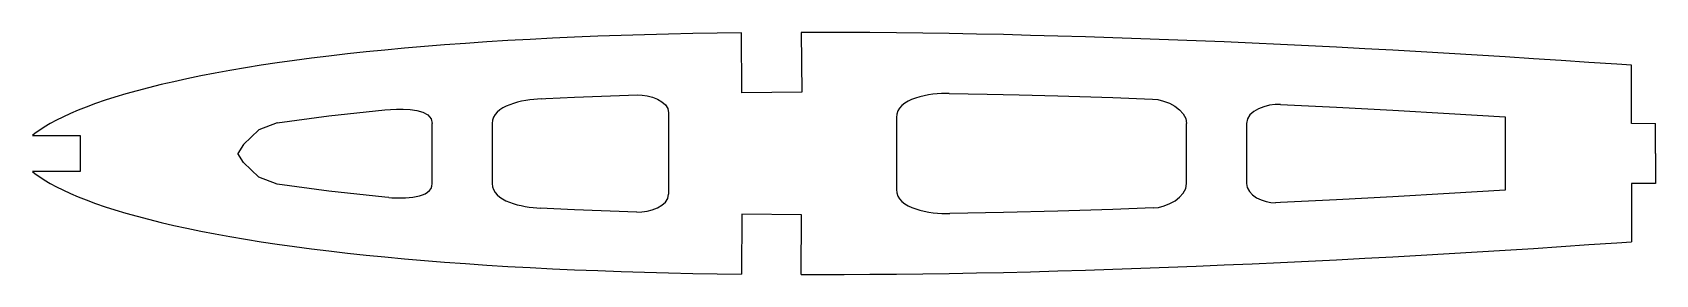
# Model space of a CAD drawing. Header units: inches. Extents: x 21 to 157, y -133 to -112.
import ezdxf

# ---------------------------------------------------------------- set-up
doc = ezdxf.new("R2010")
doc.units = ezdxf.units.IN
doc.header["$MEASUREMENT"] = 0
doc.layers.add('7', color=7, linetype='Continuous')

msp = doc.modelspace()

# ---------------------------------------------------------------- linework, layer by layer
for p, q in [((155.02, -120.1), (155.02, -115.23)), ((64.34, -118.01), (66.74, -117.89)), ((101.18, -117.65), (103.87, -117.71)), ((74.59, -119.2), (74.59, -126)), ((54.85, -125.1), (54.85, -120.1)), ((59.85, -120.1), (59.85, -125.1)), ((93.61, -119.6), (93.61, -125.6)), ((117.85, -125.1), (117.85, -120.1)), ((122.85, -120.1), (122.85, -125.1)), ((144.46, -119.53), (144.46, -125.66)), ((157.02, -120.12), (155.02, -120.1)), ((157.02, -122.6), (157.02, -120.1)), ((157.02, -122.6), (157.02, -125.1)), ((157.02, -125.1), (155.02, -125.1)), ((155.02, -125.1), (155.02, -129.97))]:
    msp.add_line(p, q)
for points in [[(66.74, -117.89), (71.98, -117.71)], [(98.03, -117.58), (101.18, -117.65)], [(103.87, -117.71), (107.1, -117.79), (111.69, -117.93), (114.99, -118.05)], [(41.89, -120.03), (46.22, -119.46), (50.88, -118.96), (51.36, -118.92)], [(63.94, -118.03), (64.34, -118.01)], [(74.59, -119.2), (74.59, -124.31)], [(125.68, -118.5), (130.38, -118.73), (135.08, -118.98), (139.78, -119.25), (144.46, -119.53), (144.46, -119.53)], [(41.89, -120.03), (40.37, -120.62), (39.08, -121.85), (38.61, -122.6)], [(41.89, -125.17), (40.37, -124.58), (39.08, -123.35), (38.61, -122.6)], [(51.22, -126.27), (50.88, -126.24), (46.22, -125.74), (41.89, -125.17)], [(144.46, -125.66), (144.46, -125.66), (139.78, -125.94), (135.08, -126.21), (130.38, -126.47), (125.68, -126.7), (125.28, -126.72)], [(71.94, -127.49), (66.74, -127.31), (63.87, -127.16)], [(115.05, -127.15), (111.69, -127.27), (107.1, -127.41), (102.55, -127.52), (98.07, -127.61)]]:
    msp.add_lwpolyline(points)
for points in [[(71.98, -117.71), (72.98, -117.67), (74.59, -118.2), (74.59, -119.2)], [(98.03, -117.58), (96.42, -117.55), (93.61, -117.98), (93.61, -119.6)], [(51.36, -118.92), (52.58, -118.81), (54.85, -118.87), (54.85, -120.1)], [(63.94, -118.03), (62.41, -118.11), (59.85, -118.57), (59.85, -120.1)], [(114.99, -118.05), (116.16, -118.09), (117.85, -118.93), (117.85, -120.1)], [(125.68, -118.5), (124.6, -118.44), (122.85, -119.01), (122.85, -120.1)], [(51.22, -126.27), (52.48, -126.38), (54.85, -126.37), (54.85, -125.1)], [(59.85, -125.1), (59.85, -126.61), (62.36, -127.09), (63.87, -127.16)], [(71.94, -127.49), (72.96, -127.53), (74.59, -127.01), (74.59, -126)], [(93.61, -125.6), (93.61, -127.23), (96.44, -127.65), (98.07, -127.61)], [(115.05, -127.15), (116.21, -127.11), (117.85, -126.25), (117.85, -125.1)], [(122.85, -125.1), (122.85, -126.07), (124.31, -126.76), (125.28, -126.72)]]:
    msp.add_open_spline(points, degree=3)
at = {"layer": '7', "linetype": 'Continuous'}
for points in [[(85.67, -112.49), (85.71, -117.49), (80.71, -117.52), (80.67, -112.52)], [(155.02, -115.23), (153.77, -115.14), (151.45, -114.99), (149.13, -114.83), (146.81, -114.68), (144.46, -114.53), (142.12, -114.39), (139.78, -114.25), (137.43, -114.12), (135.08, -113.98), (132.73, -113.85), (130.38, -113.73), (128.03, -113.61), (125.68, -113.5), (123.34, -113.39), (121, -113.28), (118.66, -113.19), (116.34, -113.1), (114.02, -113.01), (111.69, -112.93), (109.4, -112.86), (107.1, -112.79), (104.81, -112.73), (102.55, -112.67), (100.29, -112.62), (98.03, -112.58), (95.82, -112.55), (93.61, -112.52), (91.4, -112.5), (89.24, -112.49), (87.08, -112.49), (85.67, -112.49)], [(80.67, -112.53), (78.64, -112.55), (76.62, -112.59), (74.59, -112.63), (72.57, -112.68), (70.62, -112.74), (68.68, -112.81), (66.74, -112.89), (64.88, -112.97), (63.02, -113.07), (61.16, -113.17), (59.4, -113.28), (57.63, -113.4), (55.87, -113.53), (54.21, -113.66), (52.54, -113.81), (50.88, -113.96), (49.33, -114.12), (47.77, -114.28), (46.22, -114.46), (44.77, -114.64), (43.33, -114.83), (41.89, -115.03), (40.57, -115.23), (39.25, -115.44), (37.93, -115.67), (36.73, -115.88), (35.53, -116.11), (34.34, -116.36), (33.27, -116.6), (32.2, -116.84), (31.14, -117.11), (30.2, -117.36), (29.26, -117.62), (28.33, -117.9), (27.53, -118.15), (26.73, -118.43), (25.94, -118.72), (25.28, -118.99), (24.63, -119.27), (23.98, -119.57), (23.46, -119.82), (22.94, -120.09), (22.44, -120.39), (22.06, -120.64), (21.69, -120.91), (21.46, -121.1)], [(21.46, -121.1), (25.45, -121.1), (25.45, -124.1), (21.46, -124.1)], [(21.46, -124.1), (21.69, -124.29), (22.06, -124.56), (22.44, -124.81), (22.94, -125.1), (23.46, -125.38), (23.98, -125.63), (24.63, -125.93), (25.28, -126.21), (25.94, -126.47), (26.73, -126.77), (27.53, -127.04), (28.33, -127.3), (29.26, -127.58), (30.2, -127.84), (31.14, -128.09), (32.2, -128.35), (33.27, -128.6), (34.34, -128.84), (35.53, -129.08), (36.73, -129.31), (37.93, -129.53), (39.25, -129.76), (40.57, -129.97), (41.89, -130.17), (43.33, -130.37), (44.77, -130.56), (46.22, -130.74), (47.77, -130.92), (49.33, -131.08), (50.88, -131.24), (52.54, -131.39), (54.21, -131.54), (55.87, -131.67), (57.63, -131.8), (59.4, -131.92), (61.16, -132.03), (63.02, -132.13), (64.88, -132.22), (66.74, -132.31), (68.68, -132.38), (70.62, -132.45), (72.57, -132.51), (74.59, -132.57), (76.62, -132.61), (78.64, -132.65), (80.67, -132.67)], [(85.67, -132.71), (85.7, -127.71), (80.7, -127.67), (80.67, -132.67)], [(85.67, -132.71), (87.08, -132.71), (89.24, -132.7), (91.4, -132.69), (93.61, -132.67), (95.82, -132.65), (98.03, -132.61), (100.29, -132.57), (102.55, -132.53), (104.81, -132.47), (107.1, -132.41), (109.4, -132.34), (111.69, -132.27), (114.02, -132.19), (116.34, -132.1), (118.66, -132.01), (121, -131.91), (123.34, -131.81), (125.68, -131.7), (128.03, -131.59), (130.38, -131.47), (132.73, -131.35), (135.08, -131.22), (137.43, -131.08), (139.78, -130.94), (142.12, -130.8), (144.46, -130.66), (146.81, -130.52), (149.13, -130.37), (151.45, -130.21), (153.77, -130.05), (155.02, -129.97)]]:
    msp.add_lwpolyline(points, dxfattribs=at)

doc.saveas('drawing.dxf')
